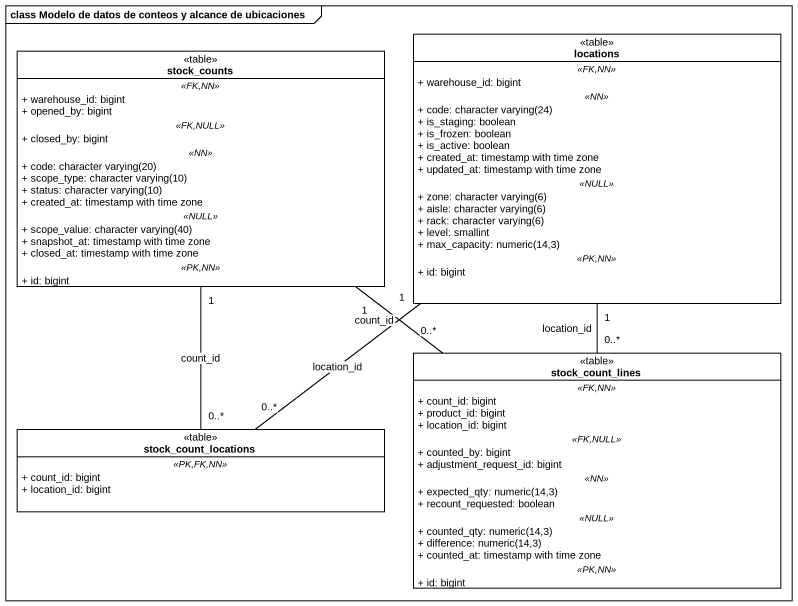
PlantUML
@startuml
mainframe class Modelo de datos de conteos y alcance de ubicaciones
hide circle
hide empty members
skinparam classAttributeIconSize 0
class stock_counts <<table>> {
  .. <<FK,NN>> ..
  + warehouse_id: bigint
  + opened_by: bigint
  .. <<FK,NULL>> ..
  + closed_by: bigint
  .. <<NN>> ..
  {field} + code: character varying(20)
  {field} + scope_type: character varying(10)
  {field} + status: character varying(10)
  + created_at: timestamp with time zone
  .. <<NULL>> ..
  {field} + scope_value: character varying(40)
  + snapshot_at: timestamp with time zone
  + closed_at: timestamp with time zone
  .. <<PK,NN>> ..
  + id: bigint
}
class locations <<table>> {
  .. <<FK,NN>> ..
  + warehouse_id: bigint
  .. <<NN>> ..
  {field} + code: character varying(24)
  + is_staging: boolean
  + is_frozen: boolean
  + is_active: boolean
  + created_at: timestamp with time zone
  + updated_at: timestamp with time zone
  .. <<NULL>> ..
  {field} + zone: character varying(6)
  {field} + aisle: character varying(6)
  {field} + rack: character varying(6)
  + level: smallint
  {field} + max_capacity: numeric(14,3)
  .. <<PK,NN>> ..
  + id: bigint
}
class stock_count_lines <<table>> {
  .. <<FK,NN>> ..
  + count_id: bigint
  + product_id: bigint
  + location_id: bigint
  .. <<FK,NULL>> ..
  + counted_by: bigint
  + adjustment_request_id: bigint
  .. <<NN>> ..
  {field} + expected_qty: numeric(14,3)
  + recount_requested: boolean
  .. <<NULL>> ..
  {field} + counted_qty: numeric(14,3)
  {field} + difference: numeric(14,3)
  + counted_at: timestamp with time zone
  .. <<PK,NN>> ..
  + id: bigint
}
class stock_count_locations <<table>> {
  .. <<PK,FK,NN>> ..
  + count_id: bigint
  + location_id: bigint
}
stock_count_lines "0..*" -up- "1" stock_counts : count_id
stock_count_lines "0..*" -up- "1" locations : location_id
stock_count_locations "0..*" -up- "1" stock_counts : count_id
stock_count_locations "0..*" -up- "1" locations : location_id
@enduml
